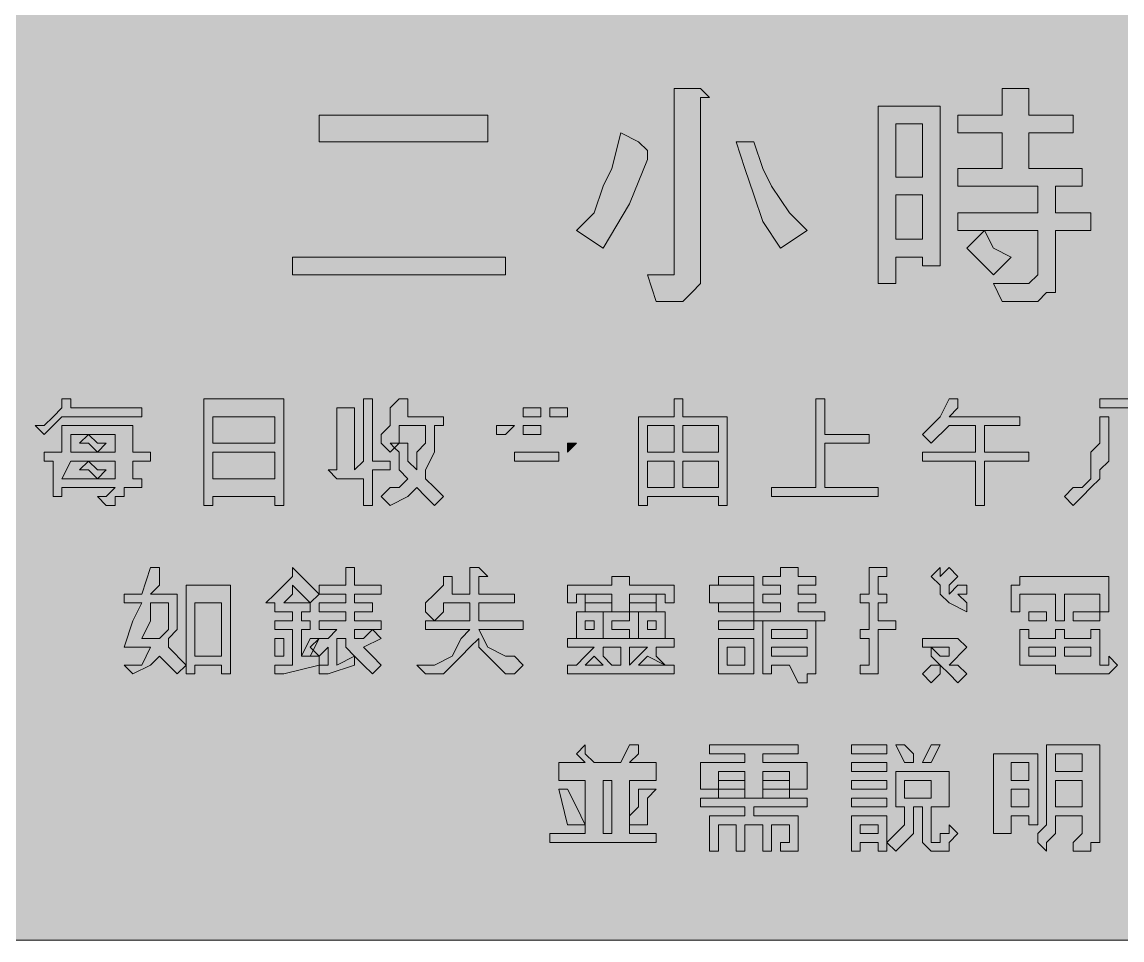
# Model space of a CAD drawing. Header units: metres. Extents: x 10 to 558, y 11 to 260.
# Drawn here: x 135.2 to 284, y 11.3 to 135.5 of the extents above; entities that cross this region are included whole.
import ezdxf

# ---------------------------------------------------------------- set-up
doc = ezdxf.new("R2010")
doc.units = ezdxf.units.M
doc.layers.add('FILL_BLUE_0000FF', color=7, linetype='Continuous', true_color=0x0000ff)
doc.layers.add('FILL_WHITE_FFFFFF', color=7, linetype='Continuous', true_color=0xffffff)

msp = doc.modelspace()

# ---------------------------------------------------------------- hatches: boundary and pattern name
at = {"layer": 'FILL_BLUE_0000FF', "true_color": 0x0000ff}
h = msp.add_hatch(color=7, dxfattribs=at)
h.dxf.hatch_style = 1
h.paths.add_polyline_path([(551.8, 259.63), (552.54, 259.47), (553.8, 258.93), (554.83, 258.16), (555.75, 257.28), (556.54, 256.78), (557.14, 256.19), (557.56, 255.55), (557.85, 254.88), (558.11, 253.57), (558.15, 252.48), (558.15, 18.48), (558.15, 16.08), (557.44, 15.2), (556.95, 14.43), (556.46, 13.89), (556.15, 13.73), (555.75, 13.68), (555.3, 12.89), (554.83, 12.29), (554.34, 11.87), (553.8, 11.58), (552.54, 11.32), (550.95, 11.28), (16.95, 11.28), (13.35, 11.28), (13.3, 11.68), (13.14, 11.99), (12.6, 12.48), (11.83, 12.97), (10.95, 13.68), (10.26, 14.6), (9.9, 15.63), (9.77, 16.89), (9.75, 18.48), (9.75, 252.48), (9.75, 254.88), (9.8, 255.28), (9.94, 255.59), (10.35, 256.08), (10.76, 256.57), (10.9, 256.88), (10.95, 257.28), (11.83, 257.47), (12.6, 257.88), (13.35, 258.48), (14.25, 258.67), (15.15, 259.08), (16.05, 259.49), (16.95, 259.68), (550.95, 259.68), (551.8, 259.63)])
at = {"layer": 'FILL_WHITE_FFFFFF', "true_color": 0xffffff}
h = msp.add_hatch(color=7, dxfattribs=at)
h.dxf.hatch_style = 1
h.paths.add_polyline_path([(226.95, 126.48), (228.15, 125.28), (226.95, 125.28), (226.95, 101.28), (226.95, 100.08), (225.75, 98.88), (224.55, 97.68), (223.35, 97.68), (220.95, 97.68), (219.75, 101.28), (222.15, 101.28), (223.35, 101.28), (223.35, 102.48), (223.35, 126.48), (225.75, 126.48), (226.95, 126.48)])
h = msp.add_hatch(color=7, dxfattribs=at)
h.dxf.hatch_style = 1
h.paths.add_polyline_path([(267.75, 120.48), (261.75, 120.48), (261.75, 122.88), (267.75, 122.88), (267.75, 126.48), (271.35, 126.48), (271.35, 125.28), (271.35, 122.88), (277.35, 122.88), (277.35, 120.48), (271.35, 120.48), (271.35, 115.68), (278.55, 115.68), (278.55, 113.28), (274.95, 113.28), (274.95, 109.68), (279.75, 109.68), (279.75, 107.28), (274.95, 107.28), (274.95, 101.28), (274.95, 98.88), (273.75, 98.88), (272.55, 97.68), (270.15, 97.68), (267.75, 97.68), (266.55, 100.08), (270.15, 100.08), (271.35, 100.08), (272.55, 101.28), (272.55, 102.48), (272.55, 107.28), (261.75, 107.28), (261.75, 109.68), (272.55, 109.68), (272.55, 113.28), (261.75, 113.28), (261.75, 115.68), (267.75, 115.68), (267.75, 120.48)])
h = msp.add_hatch(color=7, dxfattribs=at)
h.dxf.hatch_style = 1
h.paths.add_polyline_path([(256.95, 102.48), (256.95, 103.68), (253.35, 103.68), (253.35, 100.08), (250.95, 100.08), (250.95, 102.48), (250.95, 124.08), (259.35, 124.08), (259.35, 102.48), (256.95, 102.48)])
h.paths.add_polyline_path([(253.35, 121.68), (253.35, 114.48), (256.95, 114.48), (256.95, 121.68), (253.35, 121.68)], flags=16)
h.paths.add_polyline_path([(256.95, 112.08), (253.35, 112.08), (253.35, 106.08), (256.95, 106.08), (256.95, 112.08)], flags=16)
h = msp.add_hatch(color=7, dxfattribs=at)
h.dxf.hatch_style = 1
h.paths.add_polyline_path([(198.15, 122.88), (198.15, 119.28), (175.35, 119.28), (175.35, 122.88), (198.15, 122.88)])
h = msp.add_hatch(color=7, dxfattribs=at)
h.dxf.hatch_style = 1
h.paths.add_polyline_path([(212.55, 109.68), (213.75, 113.28), (214.95, 115.68), (216.15, 120.48), (218.55, 119.28), (219.75, 118.08), (219.75, 116.88), (217.35, 110.88), (213.75, 104.88), (210.15, 107.28), (212.55, 109.68)])
h = msp.add_hatch(color=7, dxfattribs=at)
h.dxf.hatch_style = 1
h.paths.add_polyline_path([(235.35, 108.48), (234.15, 112.08), (232.95, 115.68), (231.75, 119.28), (234.15, 119.28), (235.35, 115.68), (236.55, 113.28), (238.95, 109.68), (241.35, 107.28), (237.75, 104.88), (235.35, 108.48)])
h = msp.add_hatch(color=7, dxfattribs=at)
h.dxf.hatch_style = 1
h.paths.add_polyline_path([(266.55, 104.88), (268.95, 103.68), (266.55, 101.28), (265.35, 102.48), (262.95, 104.88), (265.35, 107.28), (266.55, 104.88)])
h = msp.add_hatch(color=7, dxfattribs=at)
h.dxf.hatch_style = 1
h.paths.add_polyline_path([(200.55, 103.68), (200.55, 101.28), (171.75, 101.28), (171.75, 103.68), (200.55, 103.68)])
h = msp.add_hatch(color=7, dxfattribs=at)
h.dxf.hatch_style = 1
h.paths.add_polyline_path([(151.35, 83.28), (151.35, 82.08), (140.55, 82.08), (138.15, 79.68), (136.95, 80.88), (138.15, 80.88), (139.35, 82.08), (140.55, 83.28), (140.55, 84.48), (141.75, 84.48), (141.75, 83.28), (151.35, 83.28)])
h = msp.add_hatch(color=7, dxfattribs=at)
h.dxf.hatch_style = 1
h.paths.add_polyline_path([(170.55, 70.08), (169.35, 70.08), (169.35, 71.28), (160.95, 71.28), (160.95, 70.08), (159.75, 70.08), (159.75, 84.48), (170.55, 84.48), (170.55, 70.08)])
h.paths.add_polyline_path([(160.95, 77.28), (160.95, 73.68), (169.35, 73.68), (169.35, 77.28), (160.95, 77.28)], flags=16)
h.paths.add_polyline_path([(169.35, 82.08), (160.95, 82.08), (160.95, 78.48), (169.35, 78.48), (169.35, 82.08)], flags=16)
h = msp.add_hatch(color=7, dxfattribs=at)
h.dxf.hatch_style = 1
h.paths.add_polyline_path([(177.75, 74.88), (177.75, 83.28), (178.95, 83.28), (180.15, 83.28), (180.15, 82.08), (180.15, 74.88), (181.35, 76.08), (181.35, 84.48), (182.55, 84.48), (182.55, 76.08), (184.95, 76.08), (184.95, 74.88), (182.55, 74.88), (182.55, 70.08), (181.35, 70.08), (181.35, 73.68), (177.75, 73.68), (176.55, 74.88), (177.75, 74.88)])
h = msp.add_hatch(color=7, dxfattribs=at)
h.dxf.hatch_style = 1
h.paths.add_polyline_path([(183.75, 78.48), (183.75, 79.68), (184.95, 80.88), (184.95, 83.28), (186.15, 84.48), (187.35, 84.48), (187.35, 82.08), (192.15, 82.08), (192.15, 80.88), (190.95, 80.88), (190.95, 78.48), (190.95, 77.28), (189.75, 74.88), (189.75, 73.68), (190.95, 72.48), (192.15, 71.28), (190.95, 70.08), (189.75, 71.28), (188.55, 72.48), (187.35, 71.28), (184.95, 70.08), (183.75, 71.28), (184.95, 72.48), (186.15, 72.48), (187.35, 73.68), (186.15, 74.88), (186.15, 76.08), (186.15, 77.28), (185.55, 77.88), (184.95, 77.28), (183.75, 78.48)])
h.paths.add_polyline_path([(186.15, 78.48), (184.95, 78.48), (185.55, 77.88), (186.15, 78.48)], flags=16)
h.paths.add_polyline_path([(187.35, 78.48), (187.35, 77.28), (187.35, 76.08), (188.55, 74.88), (188.55, 76.08), (188.55, 77.28), (189.75, 78.48), (189.75, 80.88), (186.15, 80.88), (186.15, 78.48), (187.35, 78.48)], flags=16)
h = msp.add_hatch(color=7, dxfattribs=at)
h.dxf.hatch_style = 1
h.paths.add_polyline_path([(219.75, 71.28), (219.75, 70.08), (218.55, 70.08), (218.55, 82.08), (223.35, 82.08), (223.35, 84.48), (224.55, 84.48), (224.55, 82.08), (230.55, 82.08), (230.55, 70.08), (229.35, 70.08), (229.35, 71.28), (219.75, 71.28)])
h.paths.add_polyline_path([(223.35, 77.28), (223.35, 80.88), (219.75, 80.88), (219.75, 77.28), (223.35, 77.28)], flags=16)
h.paths.add_polyline_path([(224.55, 77.28), (229.35, 77.28), (229.35, 80.88), (224.55, 80.88), (224.55, 77.28)], flags=16)
h.paths.add_polyline_path([(219.75, 76.08), (219.75, 72.48), (223.35, 72.48), (223.35, 76.08), (219.75, 76.08)], flags=16)
h.paths.add_polyline_path([(229.35, 76.08), (224.55, 76.08), (224.55, 72.48), (229.35, 72.48), (229.35, 76.08)], flags=16)
h = msp.add_hatch(color=7, dxfattribs=at)
h.dxf.hatch_style = 1
h.paths.add_polyline_path([(249.75, 79.68), (249.75, 78.48), (243.75, 78.48), (243.75, 72.48), (250.95, 72.48), (250.95, 71.28), (236.55, 71.28), (236.55, 72.48), (242.55, 72.48), (242.55, 84.48), (243.75, 84.48), (243.75, 79.68), (249.75, 79.68)])
h = msp.add_hatch(color=7, dxfattribs=at)
h.dxf.hatch_style = 1
h.paths.add_polyline_path([(259.35, 82.08), (260.55, 84.48), (261.75, 84.48), (261.75, 83.28), (260.55, 82.08), (270.15, 82.08), (270.15, 80.88), (265.35, 80.88), (265.35, 77.28), (271.35, 77.28), (271.35, 76.08), (265.35, 76.08), (265.35, 70.08), (264.15, 70.08), (264.15, 76.08), (256.95, 76.08), (256.95, 77.28), (264.15, 77.28), (264.15, 80.88), (260.55, 80.88), (258.15, 78.48), (256.95, 79.68), (259.35, 82.08)])
h = msp.add_hatch(color=7, dxfattribs=at)
h.dxf.hatch_style = 1
h.paths.add_polyline_path([(286.95, 84.48), (286.95, 80.88), (286.95, 79.68), (286.95, 78.48), (286.95, 77.28), (288.15, 76.08), (288.15, 74.88), (289.35, 73.68), (290.55, 72.48), (291.75, 71.28), (289.35, 70.08), (288.15, 71.28), (288.15, 72.48), (286.95, 73.68), (286.95, 74.88), (285.75, 76.08), (285.75, 78.48), (285.75, 79.68), (285.75, 80.88), (285.75, 83.28), (280.95, 83.28), (280.95, 84.48), (286.95, 84.48)])
h = msp.add_hatch(color=7, dxfattribs=at)
h.dxf.hatch_style = 1
h.paths.add_polyline_path([(205.35, 82.08), (202.95, 82.08), (202.95, 83.28), (205.35, 83.28), (205.35, 82.08)])
h = msp.add_hatch(color=7, dxfattribs=at)
h.dxf.hatch_style = 1
h.paths.add_polyline_path([(208.95, 83.28), (208.95, 82.08), (206.55, 82.08), (206.55, 83.28), (208.95, 83.28)])
h = msp.add_hatch(color=7, dxfattribs=at)
h.dxf.hatch_style = 1
h.paths.add_polyline_path([(277.35, 72.48), (278.55, 72.48), (279.75, 73.68), (279.75, 74.88), (279.75, 77.28), (280.95, 78.48), (280.95, 79.68), (280.95, 82.08), (282.15, 82.08), (282.15, 80.88), (282.15, 79.68), (282.15, 77.28), (282.15, 76.08), (280.95, 74.88), (280.95, 73.68), (279.75, 72.48), (278.55, 71.28), (277.35, 70.08), (276.15, 71.28), (277.35, 72.48)])
h = msp.add_hatch(color=7, dxfattribs=at)
h.dxf.hatch_style = 1
h.paths.add_polyline_path([(152.55, 77.28), (152.55, 76.08), (150.15, 76.08), (150.15, 73.68), (151.35, 73.68), (151.35, 72.48), (148.95, 72.48), (148.95, 71.28), (147.75, 71.28), (147.75, 70.08), (146.55, 70.08), (145.35, 71.28), (146.55, 71.28), (147.75, 72.48), (140.55, 72.48), (140.55, 71.28), (139.35, 71.28), (139.35, 76.08), (138.15, 76.08), (138.15, 77.28), (140.55, 77.28), (140.55, 80.88), (150.15, 80.88), (150.15, 77.28), (152.55, 77.28)])
h.paths.add_polyline_path([(141.75, 79.68), (141.75, 77.28), (145.35, 77.28), (147.75, 77.28), (147.75, 79.68), (144.15, 79.68), (141.75, 79.68)], flags=16)
h.paths.add_polyline_path([(147.75, 76.08), (144.15, 76.08), (141.75, 76.08), (140.55, 73.68), (145.35, 73.68), (147.75, 73.68), (147.75, 76.08)], flags=16)
h = msp.add_hatch(color=7, dxfattribs=at)
h.dxf.hatch_style = 1
h.paths.add_polyline_path([(201.75, 80.88), (200.55, 79.68), (199.35, 79.68), (199.35, 80.88), (201.75, 80.88)])
h = msp.add_hatch(color=7, dxfattribs=at)
h.dxf.hatch_style = 1
h.paths.add_polyline_path([(205.35, 80.88), (205.35, 79.68), (202.95, 79.68), (202.95, 80.88), (205.35, 80.88)])
h = msp.add_hatch(color=7, dxfattribs=at)
h.dxf.hatch_style = 1
h.paths.add_polyline_path([(142.95, 78.48), (144.15, 79.68), (145.35, 78.48), (146.55, 78.48), (145.35, 77.28), (144.15, 78.48), (142.95, 78.48)])
h = msp.add_hatch(color=7, dxfattribs=at)
h.dxf.hatch_style = 1
h.paths.add_polyline_path([(208.95, 78.48), (210.15, 78.48), (208.95, 77.28), (208.95, 78.48)])
h = msp.add_hatch(color=7, dxfattribs=at)
h.dxf.hatch_style = 1
h.paths.add_polyline_path([(145.35, 73.68), (144.15, 74.88), (142.95, 74.88), (144.15, 76.08), (145.35, 74.88), (146.55, 74.88), (145.35, 73.68)])
h = msp.add_hatch(color=7, dxfattribs=at)
h.dxf.hatch_style = 1
h.paths.add_polyline_path([(207.75, 77.28), (207.75, 76.08), (201.75, 76.08), (201.75, 77.28), (207.75, 77.28)])
h = msp.add_hatch(color=7, dxfattribs=at)
h.dxf.hatch_style = 1
h.paths.add_polyline_path([(151.35, 58.08), (152.55, 61.68), (153.75, 61.68), (153.75, 60.48), (153.75, 59.28), (152.55, 58.08), (156.15, 58.08), (156.15, 56.88), (156.15, 55.68), (156.15, 53.28), (154.95, 52.08), (154.95, 50.88), (157.35, 48.48), (156.15, 47.28), (153.75, 49.68), (152.55, 48.48), (150.15, 47.28), (148.95, 48.48), (151.35, 48.48), (152.55, 50.88), (151.35, 50.88), (148.95, 50.88), (150.15, 54.48), (151.35, 56.88), (148.95, 56.88), (148.95, 58.08), (151.35, 58.08)])
h.paths.add_polyline_path([(151.35, 52.08), (152.55, 52.08), (153.75, 52.08), (154.95, 53.28), (154.95, 55.68), (154.95, 56.88), (152.55, 56.88), (152.55, 54.48), (151.35, 52.08)], flags=16)
h = msp.add_hatch(color=7, dxfattribs=at)
h.dxf.hatch_style = 1
h.paths.add_polyline_path([(172.95, 55.68), (172.95, 54.48), (174.15, 54.48), (174.15, 53.28), (172.95, 53.28), (172.95, 49.68), (175.35, 49.68), (175.35, 48.48), (170.55, 47.28), (169.35, 47.28), (169.35, 48.48), (171.75, 48.48), (171.75, 53.28), (169.35, 53.28), (169.35, 54.48), (171.75, 54.48), (171.75, 55.68), (169.35, 55.68), (169.35, 56.88), (168.15, 56.88), (169.35, 58.08), (170.55, 59.28), (171.75, 60.48), (171.75, 61.68), (172.95, 60.48), (174.15, 59.28), (175.35, 58.08), (174.15, 56.88), (174.15, 55.68), (172.95, 55.68)])
h.paths.add_polyline_path([(172.95, 58.08), (171.75, 59.28), (171.75, 58.08), (170.55, 56.88), (174.15, 56.88), (172.95, 58.08)], flags=16)
h = msp.add_hatch(color=7, dxfattribs=at)
h.dxf.hatch_style = 1
h.paths.add_polyline_path([(176.55, 47.28), (175.35, 47.28), (175.35, 48.48), (176.55, 48.48), (176.55, 50.88), (175.35, 49.68), (174.15, 50.88), (175.35, 52.08), (176.55, 52.08), (177.75, 53.28), (175.35, 53.28), (175.35, 54.48), (178.95, 54.48), (178.95, 55.68), (175.35, 55.68), (175.35, 56.88), (178.95, 56.88), (178.95, 58.08), (175.35, 58.08), (175.35, 59.28), (178.95, 59.28), (178.95, 61.68), (180.15, 61.68), (180.15, 60.48), (180.15, 59.28), (183.75, 59.28), (183.75, 58.08), (180.15, 58.08), (180.15, 56.88), (182.55, 56.88), (182.55, 55.68), (180.15, 55.68), (180.15, 54.48), (183.75, 54.48), (183.75, 53.28), (182.55, 53.28), (183.75, 52.08), (181.35, 50.88), (182.55, 49.68), (183.75, 48.48), (182.55, 47.28), (181.35, 48.48), (180.15, 49.68), (180.15, 48.48), (176.55, 47.28)])
h.paths.add_polyline_path([(180.15, 53.28), (180.15, 52.08), (181.35, 52.08), (182.55, 53.28), (180.15, 53.28)], flags=16)
h.paths.add_polyline_path([(178.95, 50.88), (178.95, 52.08), (177.75, 52.08), (177.75, 48.48), (180.15, 49.68), (178.95, 50.88)], flags=16)
h = msp.add_hatch(color=7, dxfattribs=at)
h.dxf.hatch_style = 1
h.paths.add_polyline_path([(189.75, 56.88), (190.95, 58.08), (192.15, 59.28), (192.15, 60.48), (193.35, 60.48), (193.35, 58.08), (195.75, 58.08), (195.75, 61.68), (196.95, 61.68), (198.15, 60.48), (196.95, 60.48), (196.95, 58.08), (201.75, 58.08), (201.75, 56.88), (196.95, 56.88), (196.95, 54.48), (202.95, 54.48), (202.95, 53.28), (196.95, 53.28), (198.15, 50.88), (200.55, 49.68), (201.75, 49.68), (202.95, 48.48), (201.75, 47.28), (200.55, 47.28), (198.15, 49.68), (196.95, 50.88), (196.95, 52.08), (195.75, 50.88), (194.55, 49.68), (192.15, 47.28), (189.75, 47.28), (188.55, 48.48), (190.95, 48.48), (193.35, 49.68), (194.55, 52.08), (195.75, 53.28), (189.75, 53.28), (189.75, 54.48), (190.95, 54.48), (189.75, 55.68), (189.75, 56.88)])
h.paths.add_polyline_path([(195.75, 54.48), (195.75, 56.88), (192.15, 56.88), (192.15, 55.68), (190.95, 54.48), (195.75, 54.48)], flags=16)
h = msp.add_hatch(color=7, dxfattribs=at)
h.dxf.hatch_style = 1
h.paths.add_polyline_path([(235.35, 60.48), (237.75, 60.48), (237.75, 61.68), (238.95, 61.68), (240.15, 61.68), (240.15, 60.48), (242.55, 60.48), (242.55, 59.28), (240.15, 59.28), (240.15, 58.08), (242.55, 58.08), (242.55, 56.88), (240.15, 56.88), (240.15, 55.68), (243.75, 55.68), (243.75, 54.48), (234.15, 54.48), (234.15, 55.68), (237.75, 55.68), (237.75, 56.88), (235.35, 56.88), (235.35, 58.08), (237.75, 58.08), (237.75, 59.28), (235.35, 59.28), (235.35, 60.48)])
h = msp.add_hatch(color=7, dxfattribs=at)
h.dxf.hatch_style = 1
h.paths.add_polyline_path([(250.95, 61.68), (252.15, 61.68), (252.15, 60.48), (250.95, 60.48), (250.95, 58.08), (252.15, 58.08), (252.15, 56.88), (250.95, 56.88), (250.95, 54.48), (253.35, 54.48), (253.35, 53.28), (250.95, 53.28), (250.95, 48.48), (250.95, 47.28), (249.75, 47.28), (248.55, 47.28), (248.55, 48.48), (249.75, 48.48), (249.75, 52.08), (248.55, 52.08), (248.55, 53.28), (249.75, 53.28), (249.75, 56.88), (248.55, 56.88), (248.55, 58.08), (249.75, 58.08), (249.75, 61.68), (250.95, 61.68)])
h = msp.add_hatch(color=7, dxfattribs=at)
h.dxf.hatch_style = 1
h.paths.add_polyline_path([(259.35, 60.48), (260.55, 61.68), (261.75, 60.48), (260.55, 59.28), (260.55, 58.08), (261.75, 59.28), (262.95, 59.28), (262.95, 58.08), (261.75, 58.08), (262.95, 56.88), (262.95, 55.68), (260.55, 56.88), (259.35, 58.08), (259.35, 59.28), (258.15, 60.48), (259.35, 61.68), (259.35, 60.48)])
h = msp.add_hatch(color=7, dxfattribs=at)
h.dxf.hatch_style = 1
h.paths.add_polyline_path([(223.35, 59.28), (223.35, 56.88), (222.15, 56.88), (222.15, 58.08), (217.35, 58.08), (217.35, 55.68), (214.95, 55.68), (214.95, 58.08), (210.15, 58.08), (210.15, 56.88), (208.95, 56.88), (208.95, 59.28), (214.95, 59.28), (214.95, 60.48), (217.35, 60.48), (217.35, 59.28), (223.35, 59.28)])
h = msp.add_hatch(color=7, dxfattribs=at)
h.dxf.hatch_style = 1
h.paths.add_polyline_path([(234.15, 60.48), (234.15, 59.28), (229.35, 59.28), (229.35, 60.48), (234.15, 60.48)])
h = msp.add_hatch(color=7, dxfattribs=at)
h.dxf.hatch_style = 1
h.paths.add_polyline_path([(282.15, 60.48), (282.15, 59.28), (282.15, 55.68), (280.95, 55.68), (280.95, 58.08), (276.15, 58.08), (276.15, 54.48), (274.95, 54.48), (274.95, 58.08), (270.15, 58.08), (270.15, 55.68), (268.95, 55.68), (268.95, 59.28), (270.15, 59.28), (270.15, 60.48), (282.15, 60.48)])
h = msp.add_hatch(color=7, dxfattribs=at)
h.dxf.hatch_style = 1
h.paths.add_polyline_path([(163.35, 59.28), (163.35, 47.28), (162.15, 47.28), (162.15, 48.48), (158.55, 48.48), (158.55, 47.28), (157.35, 47.28), (157.35, 59.28), (163.35, 59.28)])
h.paths.add_polyline_path([(162.15, 56.88), (158.55, 56.88), (158.55, 49.68), (162.15, 49.68), (162.15, 56.88)], flags=16)
h = msp.add_hatch(color=7, dxfattribs=at)
h.dxf.hatch_style = 1
h.paths.add_polyline_path([(214.95, 58.08), (214.95, 56.88), (211.35, 56.88), (211.35, 58.08), (214.95, 58.08)])
h = msp.add_hatch(color=7, dxfattribs=at)
h.dxf.hatch_style = 1
h.paths.add_polyline_path([(220.95, 58.08), (220.95, 56.88), (217.35, 56.88), (217.35, 58.08), (220.95, 58.08)])
h = msp.add_hatch(color=7, dxfattribs=at)
h.dxf.hatch_style = 1
h.paths.add_polyline_path([(234.15, 59.28), (234.15, 56.88), (228.15, 56.88), (228.15, 59.28), (234.15, 59.28)])
h = msp.add_hatch(color=7, dxfattribs=at)
h.dxf.hatch_style = 1
h.paths.add_polyline_path([(214.95, 56.88), (214.95, 55.68), (211.35, 55.68), (211.35, 56.88), (214.95, 56.88)])
h = msp.add_hatch(color=7, dxfattribs=at)
h.dxf.hatch_style = 1
h.paths.add_polyline_path([(220.95, 56.88), (220.95, 55.68), (217.35, 55.68), (217.35, 56.88), (220.95, 56.88)])
h = msp.add_hatch(color=7, dxfattribs=at)
h.dxf.hatch_style = 1
h.paths.add_polyline_path([(234.15, 56.88), (234.15, 55.68), (229.35, 55.68), (229.35, 56.88), (234.15, 56.88)])
h = msp.add_hatch(color=7, dxfattribs=at)
h.dxf.hatch_style = 1
h.paths.add_polyline_path([(213.75, 52.08), (210.15, 52.08), (210.15, 55.68), (213.75, 55.68), (213.75, 52.08)])
h.paths.add_polyline_path([(212.55, 54.48), (211.35, 54.48), (211.35, 53.28), (212.55, 53.28), (212.55, 54.48)], flags=16)
h = msp.add_hatch(color=7, dxfattribs=at)
h.dxf.hatch_style = 1
h.paths.add_polyline_path([(213.75, 52.08), (213.75, 55.68), (217.35, 55.68), (217.35, 54.48), (214.95, 54.48), (214.95, 53.28), (217.35, 53.28), (217.35, 52.08), (213.75, 52.08)])
h = msp.add_hatch(color=7, dxfattribs=at)
h.dxf.hatch_style = 1
h.paths.add_polyline_path([(222.15, 52.08), (218.55, 52.08), (218.55, 55.68), (222.15, 55.68), (222.15, 52.08)])
h.paths.add_polyline_path([(220.95, 54.48), (219.75, 54.48), (219.75, 53.28), (220.95, 53.28), (220.95, 54.48)], flags=16)
h = msp.add_hatch(color=7, dxfattribs=at)
h.dxf.hatch_style = 1
h.paths.add_polyline_path([(273.75, 55.68), (273.75, 54.48), (271.35, 54.48), (271.35, 55.68), (273.75, 55.68)])
h = msp.add_hatch(color=7, dxfattribs=at)
h.dxf.hatch_style = 1
h.paths.add_polyline_path([(280.95, 55.68), (280.95, 54.48), (277.35, 54.48), (277.35, 55.68), (280.95, 55.68)])
h = msp.add_hatch(color=7, dxfattribs=at)
h.dxf.hatch_style = 1
h.paths.add_polyline_path([(234.15, 54.48), (234.15, 53.28), (229.35, 53.28), (229.35, 54.48), (234.15, 54.48)])
h = msp.add_hatch(color=7, dxfattribs=at)
h.dxf.hatch_style = 1
h.paths.add_polyline_path([(235.35, 54.48), (242.55, 54.48), (242.55, 48.48), (242.55, 47.28), (241.35, 47.28), (241.35, 46.08), (240.15, 46.08), (238.95, 48.48), (236.55, 48.48), (236.55, 47.28), (235.35, 47.28), (235.35, 54.48)])
h.paths.add_polyline_path([(236.55, 53.28), (236.55, 52.08), (241.35, 52.08), (241.35, 53.28), (236.55, 53.28)], flags=16)
h.paths.add_polyline_path([(241.35, 50.88), (236.55, 50.88), (236.55, 49.68), (241.35, 49.68), (241.35, 50.88)], flags=16)
h = msp.add_hatch(color=7, dxfattribs=at)
h.dxf.hatch_style = 1
h.paths.add_polyline_path([(276.15, 47.28), (274.95, 47.28), (274.95, 48.48), (270.15, 48.48), (270.15, 53.28), (271.35, 53.28), (271.35, 52.08), (274.95, 52.08), (274.95, 53.28), (276.15, 53.28), (276.15, 52.08), (279.75, 52.08), (279.75, 53.28), (280.95, 53.28), (280.95, 48.48), (282.15, 48.48), (282.15, 49.68), (283.35, 48.48), (282.15, 47.28), (280.95, 47.28), (276.15, 47.28)])
h.paths.add_polyline_path([(276.15, 50.88), (276.15, 49.68), (279.75, 49.68), (279.75, 50.88), (276.15, 50.88)], flags=16)
h.paths.add_polyline_path([(274.95, 50.88), (271.35, 50.88), (271.35, 49.68), (274.95, 49.68), (274.95, 50.88)], flags=16)
h = msp.add_hatch(color=7, dxfattribs=at)
h.dxf.hatch_style = 1
h.paths.add_polyline_path([(170.55, 50.88), (170.55, 49.68), (169.35, 49.68), (169.35, 50.88), (169.35, 52.08), (170.55, 52.08), (170.55, 50.88)])
h = msp.add_hatch(color=7, dxfattribs=at)
h.dxf.hatch_style = 1
h.paths.add_polyline_path([(174.15, 52.08), (175.35, 52.08), (174.15, 49.68), (172.95, 49.68), (174.15, 52.08)])
h = msp.add_hatch(color=7, dxfattribs=at)
h.dxf.hatch_style = 1
h.paths.add_polyline_path([(223.35, 50.88), (220.95, 50.88), (220.95, 49.68), (222.15, 48.48), (223.35, 48.48), (223.35, 47.28), (208.95, 47.28), (208.95, 48.48), (210.15, 48.48), (211.35, 49.68), (212.55, 50.88), (208.95, 50.88), (208.95, 52.08), (223.35, 52.08), (223.35, 50.88)])
h.paths.add_polyline_path([(219.75, 49.68), (218.55, 48.48), (222.15, 48.48), (219.75, 49.68)], flags=16)
h.paths.add_polyline_path([(217.35, 50.88), (217.35, 48.48), (218.55, 49.68), (219.75, 50.88), (217.35, 50.88)], flags=16)
h.paths.add_polyline_path([(211.35, 48.48), (213.75, 48.48), (212.55, 49.68), (211.35, 48.48)], flags=16)
h.paths.add_polyline_path([(216.15, 48.48), (216.15, 50.88), (213.75, 50.88), (213.75, 49.68), (214.95, 48.48), (216.15, 48.48)], flags=16)
h = msp.add_hatch(color=7, dxfattribs=at)
h.dxf.hatch_style = 1
h.paths.add_polyline_path([(234.15, 52.08), (234.15, 47.28), (232.95, 47.28), (230.55, 47.28), (229.35, 47.28), (229.35, 52.08), (234.15, 52.08)])
h.paths.add_polyline_path([(232.95, 50.88), (230.55, 50.88), (230.55, 48.48), (232.95, 48.48), (232.95, 50.88)], flags=16)
h = msp.add_hatch(color=7, dxfattribs=at)
h.dxf.hatch_style = 1
h.paths.add_polyline_path([(261.75, 52.08), (262.95, 50.88), (260.55, 48.48), (261.75, 48.48), (262.95, 47.28), (261.75, 46.08), (260.55, 47.28), (259.35, 48.48), (258.15, 49.68), (258.15, 50.88), (256.95, 50.88), (256.95, 52.08), (261.75, 52.08)])
h.paths.add_polyline_path([(259.35, 49.68), (260.55, 49.68), (260.55, 50.88), (258.15, 50.88), (259.35, 49.68)], flags=16)
h = msp.add_hatch(color=7, dxfattribs=at)
h.dxf.hatch_style = 1
h.paths.add_polyline_path([(256.95, 47.28), (258.15, 48.48), (259.35, 48.48), (259.35, 47.28), (258.15, 46.08), (256.95, 47.28)])
h = msp.add_hatch(color=7, dxfattribs=at)
h.dxf.hatch_style = 1
h.paths.add_polyline_path([(218.55, 36.48), (217.35, 35.28), (220.95, 35.28), (220.95, 32.88), (217.35, 32.88), (217.35, 25.68), (220.95, 25.68), (220.95, 24.48), (206.55, 24.48), (206.55, 25.68), (211.35, 25.68), (211.35, 32.88), (207.75, 32.88), (207.75, 35.28), (211.35, 35.28), (210.15, 36.48), (211.35, 37.68), (211.35, 36.48), (212.55, 35.28), (216.15, 35.28), (217.35, 37.68), (218.55, 37.68), (218.55, 36.48)])
h.paths.add_polyline_path([(214.95, 32.88), (213.75, 32.88), (213.75, 25.68), (214.95, 25.68), (214.95, 32.88)], flags=16)
h = msp.add_hatch(color=7, dxfattribs=at)
h.dxf.hatch_style = 1
h.paths.add_polyline_path([(241.35, 35.28), (241.35, 31.68), (238.95, 31.68), (238.95, 34.08), (235.35, 34.08), (235.35, 30.48), (232.95, 30.48), (232.95, 34.08), (229.35, 34.08), (229.35, 31.68), (226.95, 31.68), (226.95, 35.28), (232.95, 35.28), (232.95, 36.48), (228.15, 36.48), (228.15, 37.68), (240.15, 37.68), (240.15, 36.48), (235.35, 36.48), (235.35, 35.28), (241.35, 35.28)])
h = msp.add_hatch(color=7, dxfattribs=at)
h.dxf.hatch_style = 1
h.paths.add_polyline_path([(252.15, 37.68), (252.15, 36.48), (247.35, 36.48), (247.35, 37.68), (252.15, 37.68)])
h = msp.add_hatch(color=7, dxfattribs=at)
h.dxf.hatch_style = 1
h.paths.add_polyline_path([(253.35, 37.68), (254.55, 37.68), (255.75, 36.48), (255.75, 35.28), (254.55, 35.28), (253.35, 37.68)])
h = msp.add_hatch(color=7, dxfattribs=at)
h.dxf.hatch_style = 1
h.paths.add_polyline_path([(256.95, 35.28), (258.15, 37.68), (259.35, 37.68), (258.15, 35.28), (256.95, 35.28)])
h = msp.add_hatch(color=7, dxfattribs=at)
h.dxf.hatch_style = 1
h.paths.add_polyline_path([(280.95, 24.48), (279.75, 24.48), (279.75, 23.28), (278.55, 23.28), (277.35, 23.28), (277.35, 24.48), (278.55, 25.68), (278.55, 28.08), (274.95, 28.08), (274.95, 26.88), (274.95, 25.68), (273.75, 24.48), (273.75, 23.28), (272.55, 24.48), (272.55, 25.68), (273.75, 26.88), (273.75, 28.08), (273.75, 30.48), (273.75, 37.68), (280.95, 37.68), (280.95, 25.68), (280.95, 24.48)])
h.paths.add_polyline_path([(274.95, 36.48), (274.95, 34.08), (278.55, 34.08), (278.55, 36.48), (274.95, 36.48)], flags=16)
h.paths.add_polyline_path([(278.55, 32.88), (274.95, 32.88), (274.95, 29.28), (278.55, 29.28), (278.55, 32.88)], flags=16)
h = msp.add_hatch(color=7, dxfattribs=at)
h.dxf.hatch_style = 1
h.paths.add_polyline_path([(271.35, 26.88), (271.35, 28.08), (268.95, 28.08), (268.95, 25.68), (266.55, 25.68), (266.55, 36.48), (272.55, 36.48), (272.55, 26.88), (271.35, 26.88)])
h.paths.add_polyline_path([(268.95, 35.28), (268.95, 32.88), (271.35, 32.88), (271.35, 35.28), (268.95, 35.28)], flags=16)
h.paths.add_polyline_path([(271.35, 31.68), (268.95, 31.68), (268.95, 29.28), (271.35, 29.28), (271.35, 31.68)], flags=16)
h = msp.add_hatch(color=7, dxfattribs=at)
h.dxf.hatch_style = 1
h.paths.add_polyline_path([(252.15, 35.28), (252.15, 34.08), (247.35, 34.08), (247.35, 35.28), (252.15, 35.28)])
h = msp.add_hatch(color=7, dxfattribs=at)
h.dxf.hatch_style = 1
h.paths.add_polyline_path([(232.95, 34.08), (232.95, 32.88), (229.35, 32.88), (229.35, 34.08), (232.95, 34.08)])
h = msp.add_hatch(color=7, dxfattribs=at)
h.dxf.hatch_style = 1
h.paths.add_polyline_path([(238.95, 34.08), (238.95, 32.88), (235.35, 32.88), (235.35, 34.08), (238.95, 34.08)])
h = msp.add_hatch(color=7, dxfattribs=at)
h.dxf.hatch_style = 1
h.paths.add_polyline_path([(252.15, 32.88), (252.15, 31.68), (247.35, 31.68), (247.35, 32.88), (252.15, 32.88)])
h = msp.add_hatch(color=7, dxfattribs=at)
h.dxf.hatch_style = 1
h.paths.add_polyline_path([(260.55, 34.08), (260.55, 29.28), (258.15, 29.28), (258.15, 25.68), (258.15, 24.48), (259.35, 24.48), (259.35, 25.68), (260.55, 25.68), (260.55, 26.88), (261.75, 25.68), (260.55, 24.48), (260.55, 23.28), (259.35, 23.28), (258.15, 23.28), (256.95, 24.48), (256.95, 25.68), (256.95, 29.28), (255.75, 29.28), (255.75, 28.08), (255.75, 25.68), (254.55, 24.48), (253.35, 23.28), (252.15, 24.48), (253.35, 25.68), (254.55, 26.88), (254.55, 28.08), (254.55, 29.28), (253.35, 29.28), (253.35, 34.08), (260.55, 34.08)])
h.paths.add_polyline_path([(258.15, 32.88), (254.55, 32.88), (254.55, 30.48), (258.15, 30.48), (258.15, 32.88)], flags=16)
h = msp.add_hatch(color=7, dxfattribs=at)
h.dxf.hatch_style = 1
h.paths.add_polyline_path([(210.15, 29.28), (211.35, 26.88), (208.95, 26.88), (207.75, 31.68), (208.95, 31.68), (210.15, 29.28)])
h = msp.add_hatch(color=7, dxfattribs=at)
h.dxf.hatch_style = 1
h.paths.add_polyline_path([(217.35, 28.08), (218.55, 29.28), (218.55, 30.48), (218.55, 31.68), (219.75, 31.68), (220.95, 31.68), (219.75, 30.48), (219.75, 29.28), (219.75, 28.08), (219.75, 26.88), (218.55, 26.88), (217.35, 26.88), (217.35, 28.08)])
h = msp.add_hatch(color=7, dxfattribs=at)
h.dxf.hatch_style = 1
h.paths.add_polyline_path([(232.95, 31.68), (232.95, 30.48), (229.35, 30.48), (229.35, 31.68), (232.95, 31.68)])
h = msp.add_hatch(color=7, dxfattribs=at)
h.dxf.hatch_style = 1
h.paths.add_polyline_path([(238.95, 31.68), (238.95, 30.48), (235.35, 30.48), (235.35, 31.68), (238.95, 31.68)])
h = msp.add_hatch(color=7, dxfattribs=at)
h.dxf.hatch_style = 1
h.paths.add_polyline_path([(241.35, 29.28), (234.15, 29.28), (234.15, 28.08), (240.15, 28.08), (240.15, 25.68), (240.15, 24.48), (240.15, 23.28), (238.95, 23.28), (237.75, 23.28), (237.75, 24.48), (238.95, 24.48), (238.95, 25.68), (238.95, 26.88), (236.55, 26.88), (236.55, 23.28), (235.35, 23.28), (235.35, 26.88), (232.95, 26.88), (232.95, 23.28), (231.75, 23.28), (231.75, 26.88), (229.35, 26.88), (229.35, 23.28), (228.15, 23.28), (228.15, 28.08), (232.95, 28.08), (232.95, 29.28), (226.95, 29.28), (226.95, 30.48), (241.35, 30.48), (241.35, 29.28)])
h = msp.add_hatch(color=7, dxfattribs=at)
h.dxf.hatch_style = 1
h.paths.add_polyline_path([(252.15, 30.48), (252.15, 29.28), (247.35, 29.28), (247.35, 30.48), (252.15, 30.48)])
h = msp.add_hatch(color=7, dxfattribs=at)
h.dxf.hatch_style = 1
h.paths.add_polyline_path([(252.15, 28.08), (252.15, 23.28), (250.95, 23.28), (250.95, 24.48), (248.55, 24.48), (248.55, 23.28), (247.35, 23.28), (247.35, 28.08), (252.15, 28.08)])
h.paths.add_polyline_path([(250.95, 26.88), (248.55, 26.88), (248.55, 25.68), (250.95, 25.68), (250.95, 26.88)], flags=16)

# ---------------------------------------------------------------- linework, layer by layer
at = {"layer": 'FILL_BLUE_0000FF', "lineweight": 0, "true_color": 0x0000ff}
msp.add_lwpolyline([(550.95, 11.28), (16.95, 11.28)], dxfattribs=at)
at = {"layer": 'FILL_WHITE_FFFFFF', "lineweight": 0, "true_color": 0xffffff}
for points in [[(226.95, 126.48), (228.15, 125.28), (226.95, 125.28), (226.95, 101.28), (226.95, 100.08), (225.75, 98.88), (224.55, 97.68), (223.35, 97.68), (220.95, 97.68), (219.75, 101.28), (222.15, 101.28), (223.35, 101.28), (223.35, 102.48), (223.35, 126.48), (225.75, 126.48)], [(267.75, 120.48), (261.75, 120.48), (261.75, 122.88), (267.75, 122.88), (267.75, 126.48), (271.35, 126.48), (271.35, 125.28), (271.35, 122.88), (277.35, 122.88), (277.35, 120.48), (271.35, 120.48), (271.35, 115.68), (278.55, 115.68), (278.55, 113.28), (274.95, 113.28), (274.95, 109.68), (279.75, 109.68), (279.75, 107.28), (274.95, 107.28), (274.95, 101.28), (274.95, 98.88), (273.75, 98.88), (272.55, 97.68), (270.15, 97.68), (267.75, 97.68), (266.55, 100.08), (270.15, 100.08), (271.35, 100.08), (272.55, 101.28), (272.55, 102.48), (272.55, 107.28), (261.75, 107.28), (261.75, 109.68), (272.55, 109.68), (272.55, 113.28), (261.75, 113.28), (261.75, 115.68), (267.75, 115.68)], [(256.95, 102.48), (256.95, 103.68), (253.35, 103.68), (253.35, 100.08), (250.95, 100.08), (250.95, 102.48), (250.95, 124.08), (259.35, 124.08), (259.35, 102.48)], [(198.15, 122.88), (198.15, 119.28), (175.35, 119.28), (175.35, 122.88)], [(253.35, 121.68), (253.35, 114.48), (256.95, 114.48), (256.95, 121.68)], [(212.55, 109.68), (213.75, 113.28), (214.95, 115.68), (216.15, 120.48), (218.55, 119.28), (219.75, 118.08), (219.75, 116.88), (217.35, 110.88), (213.75, 104.88), (210.15, 107.28)], [(235.35, 108.48), (234.15, 112.08), (232.95, 115.68), (231.75, 119.28), (234.15, 119.28), (235.35, 115.68), (236.55, 113.28), (238.95, 109.68), (241.35, 107.28), (237.75, 104.88)], [(256.95, 112.08), (253.35, 112.08), (253.35, 106.08), (256.95, 106.08)], [(266.55, 104.88), (268.95, 103.68), (266.55, 101.28), (265.35, 102.48), (262.95, 104.88), (265.35, 107.28)], [(200.55, 103.68), (200.55, 101.28), (171.75, 101.28), (171.75, 103.68)], [(151.35, 83.28), (151.35, 82.08), (140.55, 82.08), (138.15, 79.68), (136.95, 80.88), (138.15, 80.88), (139.35, 82.08), (140.55, 83.28), (140.55, 84.48), (141.75, 84.48), (141.75, 83.28)], [(170.55, 70.08), (169.35, 70.08), (169.35, 71.28), (160.95, 71.28), (160.95, 70.08), (159.75, 70.08), (159.75, 84.48), (170.55, 84.48)], [(177.75, 74.88), (177.75, 83.28), (178.95, 83.28), (180.15, 83.28), (180.15, 82.08), (180.15, 74.88), (181.35, 76.08), (181.35, 84.48), (182.55, 84.48), (182.55, 76.08), (184.95, 76.08), (184.95, 74.88), (182.55, 74.88), (182.55, 70.08), (181.35, 70.08), (181.35, 73.68), (177.75, 73.68), (176.55, 74.88)], [(183.75, 78.48), (183.75, 79.68), (184.95, 80.88), (184.95, 83.28), (186.15, 84.48), (187.35, 84.48), (187.35, 82.08), (192.15, 82.08), (192.15, 80.88), (190.95, 80.88), (190.95, 78.48), (190.95, 77.28), (189.75, 74.88), (189.75, 73.68), (190.95, 72.48), (192.15, 71.28), (190.95, 70.08), (189.75, 71.28), (188.55, 72.48), (187.35, 71.28), (184.95, 70.08), (183.75, 71.28), (184.95, 72.48), (186.15, 72.48), (187.35, 73.68), (186.15, 74.88), (186.15, 76.08), (186.15, 77.28), (185.55, 77.88), (184.95, 77.28)], [(219.75, 71.28), (219.75, 70.08), (218.55, 70.08), (218.55, 82.08), (223.35, 82.08), (223.35, 84.48), (224.55, 84.48), (224.55, 82.08), (230.55, 82.08), (230.55, 70.08), (229.35, 70.08), (229.35, 71.28)], [(249.75, 79.68), (249.75, 78.48), (243.75, 78.48), (243.75, 72.48), (250.95, 72.48), (250.95, 71.28), (236.55, 71.28), (236.55, 72.48), (242.55, 72.48), (242.55, 84.48), (243.75, 84.48), (243.75, 79.68)], [(259.35, 82.08), (260.55, 84.48), (261.75, 84.48), (261.75, 83.28), (260.55, 82.08), (270.15, 82.08), (270.15, 80.88), (265.35, 80.88), (265.35, 77.28), (271.35, 77.28), (271.35, 76.08), (265.35, 76.08), (265.35, 70.08), (264.15, 70.08), (264.15, 76.08), (256.95, 76.08), (256.95, 77.28), (264.15, 77.28), (264.15, 80.88), (260.55, 80.88), (258.15, 78.48), (256.95, 79.68)], [(286.95, 84.48), (286.95, 80.88), (286.95, 79.68), (286.95, 78.48), (286.95, 77.28), (288.15, 76.08), (288.15, 74.88), (289.35, 73.68), (290.55, 72.48), (291.75, 71.28), (289.35, 70.08), (288.15, 71.28), (288.15, 72.48), (286.95, 73.68), (286.95, 74.88), (285.75, 76.08), (285.75, 78.48), (285.75, 79.68), (285.75, 80.88), (285.75, 83.28), (280.95, 83.28), (280.95, 84.48)], [(169.35, 82.08), (160.95, 82.08), (160.95, 78.48), (169.35, 78.48)], [(205.35, 82.08), (202.95, 82.08), (202.95, 83.28), (205.35, 83.28)], [(208.95, 83.28), (208.95, 82.08), (206.55, 82.08), (206.55, 83.28)], [(277.35, 72.48), (278.55, 72.48), (279.75, 73.68), (279.75, 74.88), (279.75, 77.28), (280.95, 78.48), (280.95, 79.68), (280.95, 82.08), (282.15, 82.08), (282.15, 80.88), (282.15, 79.68), (282.15, 77.28), (282.15, 76.08), (280.95, 74.88), (280.95, 73.68), (279.75, 72.48), (278.55, 71.28), (277.35, 70.08), (276.15, 71.28)], [(152.55, 77.28), (152.55, 76.08), (150.15, 76.08), (150.15, 73.68), (151.35, 73.68), (151.35, 72.48), (148.95, 72.48), (148.95, 71.28), (147.75, 71.28), (147.75, 70.08), (146.55, 70.08), (145.35, 71.28), (146.55, 71.28), (147.75, 72.48), (140.55, 72.48), (140.55, 71.28), (139.35, 71.28), (139.35, 76.08), (138.15, 76.08), (138.15, 77.28), (140.55, 77.28), (140.55, 80.88), (150.15, 80.88), (150.15, 77.28)], [(187.35, 78.48), (187.35, 77.28), (187.35, 76.08), (188.55, 74.88), (188.55, 76.08), (188.55, 77.28), (189.75, 78.48), (189.75, 80.88), (186.15, 80.88), (186.15, 78.48)], [(201.75, 80.88), (200.55, 79.68), (199.35, 79.68), (199.35, 80.88)], [(205.35, 80.88), (205.35, 79.68), (202.95, 79.68), (202.95, 80.88)], [(223.35, 77.28), (223.35, 80.88), (219.75, 80.88), (219.75, 77.28)], [(224.55, 77.28), (229.35, 77.28), (229.35, 80.88), (224.55, 80.88)], [(141.75, 79.68), (141.75, 77.28), (145.35, 77.28), (147.75, 77.28), (147.75, 79.68), (144.15, 79.68)], [(142.95, 78.48), (144.15, 79.68), (145.35, 78.48), (146.55, 78.48), (145.35, 77.28), (144.15, 78.48)], [(186.15, 78.48), (184.95, 78.48), (185.55, 77.88)], [(208.95, 78.48), (210.15, 78.48), (208.95, 77.28)], [(147.75, 76.08), (144.15, 76.08), (141.75, 76.08), (140.55, 73.68), (145.35, 73.68), (147.75, 73.68)], [(145.35, 73.68), (144.15, 74.88), (142.95, 74.88), (144.15, 76.08), (145.35, 74.88), (146.55, 74.88)], [(160.95, 77.28), (160.95, 73.68), (169.35, 73.68), (169.35, 77.28)], [(207.75, 77.28), (207.75, 76.08), (201.75, 76.08), (201.75, 77.28)], [(219.75, 76.08), (219.75, 72.48), (223.35, 72.48), (223.35, 76.08)], [(229.35, 76.08), (224.55, 76.08), (224.55, 72.48), (229.35, 72.48)], [(151.35, 58.08), (152.55, 61.68), (153.75, 61.68), (153.75, 60.48), (153.75, 59.28), (152.55, 58.08), (156.15, 58.08), (156.15, 56.88), (156.15, 55.68), (156.15, 53.28), (154.95, 52.08), (154.95, 50.88), (157.35, 48.48), (156.15, 47.28), (153.75, 49.68), (152.55, 48.48), (150.15, 47.28), (148.95, 48.48), (151.35, 48.48), (152.55, 50.88), (151.35, 50.88), (148.95, 50.88), (150.15, 54.48), (151.35, 56.88), (148.95, 56.88), (148.95, 58.08)], [(172.95, 55.68), (172.95, 54.48), (174.15, 54.48), (174.15, 53.28), (172.95, 53.28), (172.95, 49.68), (175.35, 49.68), (175.35, 48.48), (170.55, 47.28), (169.35, 47.28), (169.35, 48.48), (171.75, 48.48), (171.75, 53.28), (169.35, 53.28), (169.35, 54.48), (171.75, 54.48), (171.75, 55.68), (169.35, 55.68), (169.35, 56.88), (168.15, 56.88), (169.35, 58.08), (170.55, 59.28), (171.75, 60.48), (171.75, 61.68), (172.95, 60.48), (174.15, 59.28), (175.35, 58.08), (174.15, 56.88), (174.15, 55.68)], [(176.55, 47.28), (175.35, 47.28), (175.35, 48.48), (176.55, 48.48), (176.55, 50.88), (175.35, 49.68), (174.15, 50.88), (175.35, 52.08), (176.55, 52.08), (177.75, 53.28), (175.35, 53.28), (175.35, 54.48), (178.95, 54.48), (178.95, 55.68), (175.35, 55.68), (175.35, 56.88), (178.95, 56.88), (178.95, 58.08), (175.35, 58.08), (175.35, 59.28), (178.95, 59.28), (178.95, 61.68), (180.15, 61.68), (180.15, 60.48), (180.15, 59.28), (183.75, 59.28), (183.75, 58.08), (180.15, 58.08), (180.15, 56.88), (182.55, 56.88), (182.55, 55.68), (180.15, 55.68), (180.15, 54.48), (183.75, 54.48), (183.75, 53.28), (182.55, 53.28), (183.75, 52.08), (181.35, 50.88), (182.55, 49.68), (183.75, 48.48), (182.55, 47.28), (181.35, 48.48), (180.15, 49.68), (180.15, 48.48)], [(189.75, 56.88), (190.95, 58.08), (192.15, 59.28), (192.15, 60.48), (193.35, 60.48), (193.35, 58.08), (195.75, 58.08), (195.75, 61.68), (196.95, 61.68), (198.15, 60.48), (196.95, 60.48), (196.95, 58.08), (201.75, 58.08), (201.75, 56.88), (196.95, 56.88), (196.95, 54.48), (202.95, 54.48), (202.95, 53.28), (196.95, 53.28), (198.15, 50.88), (200.55, 49.68), (201.75, 49.68), (202.95, 48.48), (201.75, 47.28), (200.55, 47.28), (198.15, 49.68), (196.95, 50.88), (196.95, 52.08), (195.75, 50.88), (194.55, 49.68), (192.15, 47.28), (189.75, 47.28), (188.55, 48.48), (190.95, 48.48), (193.35, 49.68), (194.55, 52.08), (195.75, 53.28), (189.75, 53.28), (189.75, 54.48), (190.95, 54.48), (189.75, 55.68)], [(235.35, 60.48), (237.75, 60.48), (237.75, 61.68), (238.95, 61.68), (240.15, 61.68), (240.15, 60.48), (242.55, 60.48), (242.55, 59.28), (240.15, 59.28), (240.15, 58.08), (242.55, 58.08), (242.55, 56.88), (240.15, 56.88), (240.15, 55.68), (243.75, 55.68), (243.75, 54.48), (234.15, 54.48), (234.15, 55.68), (237.75, 55.68), (237.75, 56.88), (235.35, 56.88), (235.35, 58.08), (237.75, 58.08), (237.75, 59.28), (235.35, 59.28)], [(250.95, 61.68), (252.15, 61.68), (252.15, 60.48), (250.95, 60.48), (250.95, 58.08), (252.15, 58.08), (252.15, 56.88), (250.95, 56.88), (250.95, 54.48), (253.35, 54.48), (253.35, 53.28), (250.95, 53.28), (250.95, 48.48), (250.95, 47.28), (249.75, 47.28), (248.55, 47.28), (248.55, 48.48), (249.75, 48.48), (249.75, 52.08), (248.55, 52.08), (248.55, 53.28), (249.75, 53.28), (249.75, 56.88), (248.55, 56.88), (248.55, 58.08), (249.75, 58.08), (249.75, 61.68)], [(259.35, 60.48), (260.55, 61.68), (261.75, 60.48), (260.55, 59.28), (260.55, 58.08), (261.75, 59.28), (262.95, 59.28), (262.95, 58.08), (261.75, 58.08), (262.95, 56.88), (262.95, 55.68), (260.55, 56.88), (259.35, 58.08), (259.35, 59.28), (258.15, 60.48), (259.35, 61.68)], [(223.35, 59.28), (223.35, 56.88), (222.15, 56.88), (222.15, 58.08), (217.35, 58.08), (217.35, 55.68), (214.95, 55.68), (214.95, 58.08), (210.15, 58.08), (210.15, 56.88), (208.95, 56.88), (208.95, 59.28), (214.95, 59.28), (214.95, 60.48), (217.35, 60.48), (217.35, 59.28)], [(234.15, 60.48), (234.15, 59.28), (229.35, 59.28), (229.35, 60.48)], [(282.15, 60.48), (282.15, 59.28), (282.15, 55.68), (280.95, 55.68), (280.95, 58.08), (276.15, 58.08), (276.15, 54.48), (274.95, 54.48), (274.95, 58.08), (270.15, 58.08), (270.15, 55.68), (268.95, 55.68), (268.95, 59.28), (270.15, 59.28), (270.15, 60.48)], [(163.35, 59.28), (163.35, 47.28), (162.15, 47.28), (162.15, 48.48), (158.55, 48.48), (158.55, 47.28), (157.35, 47.28), (157.35, 59.28)], [(172.95, 58.08), (171.75, 59.28), (171.75, 58.08), (170.55, 56.88), (174.15, 56.88)], [(214.95, 58.08), (214.95, 56.88), (211.35, 56.88), (211.35, 58.08)], [(220.95, 58.08), (220.95, 56.88), (217.35, 56.88), (217.35, 58.08)], [(234.15, 59.28), (234.15, 56.88), (228.15, 56.88), (228.15, 59.28)], [(151.35, 52.08), (152.55, 52.08), (153.75, 52.08), (154.95, 53.28), (154.95, 55.68), (154.95, 56.88), (152.55, 56.88), (152.55, 54.48)], [(162.15, 56.88), (158.55, 56.88), (158.55, 49.68), (162.15, 49.68)], [(195.75, 54.48), (195.75, 56.88), (192.15, 56.88), (192.15, 55.68), (190.95, 54.48)], [(214.95, 56.88), (214.95, 55.68), (211.35, 55.68), (211.35, 56.88)], [(220.95, 56.88), (220.95, 55.68), (217.35, 55.68), (217.35, 56.88)], [(234.15, 56.88), (234.15, 55.68), (229.35, 55.68), (229.35, 56.88)], [(213.75, 52.08), (210.15, 52.08), (210.15, 55.68), (213.75, 55.68)], [(213.75, 52.08), (213.75, 55.68), (217.35, 55.68), (217.35, 54.48), (214.95, 54.48), (214.95, 53.28), (217.35, 53.28), (217.35, 52.08)], [(222.15, 52.08), (218.55, 52.08), (218.55, 55.68), (222.15, 55.68)], [(273.75, 55.68), (273.75, 54.48), (271.35, 54.48), (271.35, 55.68)], [(280.95, 55.68), (280.95, 54.48), (277.35, 54.48), (277.35, 55.68)], [(212.55, 54.48), (211.35, 54.48), (211.35, 53.28), (212.55, 53.28)], [(220.95, 54.48), (219.75, 54.48), (219.75, 53.28), (220.95, 53.28)], [(234.15, 54.48), (234.15, 53.28), (229.35, 53.28), (229.35, 54.48)], [(235.35, 54.48), (242.55, 54.48), (242.55, 48.48), (242.55, 47.28), (241.35, 47.28), (241.35, 46.08), (240.15, 46.08), (238.95, 48.48), (236.55, 48.48), (236.55, 47.28), (235.35, 47.28)], [(180.15, 53.28), (180.15, 52.08), (181.35, 52.08), (182.55, 53.28)], [(236.55, 53.28), (236.55, 52.08), (241.35, 52.08), (241.35, 53.28)], [(276.15, 47.28), (274.95, 47.28), (274.95, 48.48), (270.15, 48.48), (270.15, 53.28), (271.35, 53.28), (271.35, 52.08), (274.95, 52.08), (274.95, 53.28), (276.15, 53.28), (276.15, 52.08), (279.75, 52.08), (279.75, 53.28), (280.95, 53.28), (280.95, 48.48), (282.15, 48.48), (282.15, 49.68), (283.35, 48.48), (282.15, 47.28), (280.95, 47.28)], [(170.55, 50.88), (170.55, 49.68), (169.35, 49.68), (169.35, 50.88), (169.35, 52.08), (170.55, 52.08)], [(174.15, 52.08), (175.35, 52.08), (174.15, 49.68), (172.95, 49.68)], [(178.95, 50.88), (178.95, 52.08), (177.75, 52.08), (177.75, 48.48), (180.15, 49.68)], [(223.35, 50.88), (220.95, 50.88), (220.95, 49.68), (222.15, 48.48), (223.35, 48.48), (223.35, 47.28), (208.95, 47.28), (208.95, 48.48), (210.15, 48.48), (211.35, 49.68), (212.55, 50.88), (208.95, 50.88), (208.95, 52.08), (223.35, 52.08)], [(216.15, 48.48), (216.15, 50.88), (213.75, 50.88), (213.75, 49.68), (214.95, 48.48)], [(217.35, 50.88), (217.35, 48.48), (218.55, 49.68), (219.75, 50.88)], [(234.15, 52.08), (234.15, 47.28), (232.95, 47.28), (230.55, 47.28), (229.35, 47.28), (229.35, 52.08)], [(232.95, 50.88), (230.55, 50.88), (230.55, 48.48), (232.95, 48.48)], [(241.35, 50.88), (236.55, 50.88), (236.55, 49.68), (241.35, 49.68)], [(261.75, 52.08), (262.95, 50.88), (260.55, 48.48), (261.75, 48.48), (262.95, 47.28), (261.75, 46.08), (260.55, 47.28), (259.35, 48.48), (258.15, 49.68), (258.15, 50.88), (256.95, 50.88), (256.95, 52.08)], [(259.35, 49.68), (260.55, 49.68), (260.55, 50.88), (258.15, 50.88)], [(274.95, 50.88), (271.35, 50.88), (271.35, 49.68), (274.95, 49.68)], [(276.15, 50.88), (276.15, 49.68), (279.75, 49.68), (279.75, 50.88)], [(211.35, 48.48), (213.75, 48.48), (212.55, 49.68)], [(219.75, 49.68), (218.55, 48.48), (222.15, 48.48)], [(256.95, 47.28), (258.15, 48.48), (259.35, 48.48), (259.35, 47.28), (258.15, 46.08)], [(218.55, 36.48), (217.35, 35.28), (220.95, 35.28), (220.95, 32.88), (217.35, 32.88), (217.35, 25.68), (220.95, 25.68), (220.95, 24.48), (206.55, 24.48), (206.55, 25.68), (211.35, 25.68), (211.35, 32.88), (207.75, 32.88), (207.75, 35.28), (211.35, 35.28), (210.15, 36.48), (211.35, 37.68), (211.35, 36.48), (212.55, 35.28), (216.15, 35.28), (217.35, 37.68), (218.55, 37.68)], [(241.35, 35.28), (241.35, 31.68), (238.95, 31.68), (238.95, 34.08), (235.35, 34.08), (235.35, 30.48), (232.95, 30.48), (232.95, 34.08), (229.35, 34.08), (229.35, 31.68), (226.95, 31.68), (226.95, 35.28), (232.95, 35.28), (232.95, 36.48), (228.15, 36.48), (228.15, 37.68), (240.15, 37.68), (240.15, 36.48), (235.35, 36.48), (235.35, 35.28)], [(252.15, 37.68), (252.15, 36.48), (247.35, 36.48), (247.35, 37.68)], [(253.35, 37.68), (254.55, 37.68), (255.75, 36.48), (255.75, 35.28), (254.55, 35.28)], [(256.95, 35.28), (258.15, 37.68), (259.35, 37.68), (258.15, 35.28)], [(280.95, 24.48), (279.75, 24.48), (279.75, 23.28), (278.55, 23.28), (277.35, 23.28), (277.35, 24.48), (278.55, 25.68), (278.55, 28.08), (274.95, 28.08), (274.95, 26.88), (274.95, 25.68), (273.75, 24.48), (273.75, 23.28), (272.55, 24.48), (272.55, 25.68), (273.75, 26.88), (273.75, 28.08), (273.75, 30.48), (273.75, 37.68), (280.95, 37.68), (280.95, 25.68)], [(271.35, 26.88), (271.35, 28.08), (268.95, 28.08), (268.95, 25.68), (266.55, 25.68), (266.55, 36.48), (272.55, 36.48), (272.55, 26.88)], [(274.95, 36.48), (274.95, 34.08), (278.55, 34.08), (278.55, 36.48)], [(252.15, 35.28), (252.15, 34.08), (247.35, 34.08), (247.35, 35.28)], [(268.95, 35.28), (268.95, 32.88), (271.35, 32.88), (271.35, 35.28)], [(214.95, 32.88), (213.75, 32.88), (213.75, 25.68), (214.95, 25.68)], [(232.95, 34.08), (232.95, 32.88), (229.35, 32.88), (229.35, 34.08)], [(238.95, 34.08), (238.95, 32.88), (235.35, 32.88), (235.35, 34.08)], [(252.15, 32.88), (252.15, 31.68), (247.35, 31.68), (247.35, 32.88)], [(260.55, 34.08), (260.55, 29.28), (258.15, 29.28), (258.15, 25.68), (258.15, 24.48), (259.35, 24.48), (259.35, 25.68), (260.55, 25.68), (260.55, 26.88), (261.75, 25.68), (260.55, 24.48), (260.55, 23.28), (259.35, 23.28), (258.15, 23.28), (256.95, 24.48), (256.95, 25.68), (256.95, 29.28), (255.75, 29.28), (255.75, 28.08), (255.75, 25.68), (254.55, 24.48), (253.35, 23.28), (252.15, 24.48), (253.35, 25.68), (254.55, 26.88), (254.55, 28.08), (254.55, 29.28), (253.35, 29.28), (253.35, 34.08)], [(258.15, 32.88), (254.55, 32.88), (254.55, 30.48), (258.15, 30.48)], [(278.55, 32.88), (274.95, 32.88), (274.95, 29.28), (278.55, 29.28)], [(210.15, 29.28), (211.35, 26.88), (208.95, 26.88), (207.75, 31.68), (208.95, 31.68)], [(217.35, 28.08), (218.55, 29.28), (218.55, 30.48), (218.55, 31.68), (219.75, 31.68), (220.95, 31.68), (219.75, 30.48), (219.75, 29.28), (219.75, 28.08), (219.75, 26.88), (218.55, 26.88), (217.35, 26.88)], [(232.95, 31.68), (232.95, 30.48), (229.35, 30.48), (229.35, 31.68)], [(238.95, 31.68), (238.95, 30.48), (235.35, 30.48), (235.35, 31.68)], [(271.35, 31.68), (268.95, 31.68), (268.95, 29.28), (271.35, 29.28)], [(241.35, 29.28), (234.15, 29.28), (234.15, 28.08), (240.15, 28.08), (240.15, 25.68), (240.15, 24.48), (240.15, 23.28), (238.95, 23.28), (237.75, 23.28), (237.75, 24.48), (238.95, 24.48), (238.95, 25.68), (238.95, 26.88), (236.55, 26.88), (236.55, 23.28), (235.35, 23.28), (235.35, 26.88), (232.95, 26.88), (232.95, 23.28), (231.75, 23.28), (231.75, 26.88), (229.35, 26.88), (229.35, 23.28), (228.15, 23.28), (228.15, 28.08), (232.95, 28.08), (232.95, 29.28), (226.95, 29.28), (226.95, 30.48), (241.35, 30.48)], [(252.15, 30.48), (252.15, 29.28), (247.35, 29.28), (247.35, 30.48)], [(252.15, 28.08), (252.15, 23.28), (250.95, 23.28), (250.95, 24.48), (248.55, 24.48), (248.55, 23.28), (247.35, 23.28), (247.35, 28.08)], [(250.95, 26.88), (248.55, 26.88), (248.55, 25.68), (250.95, 25.68)]]:
    msp.add_lwpolyline(points, close=True, dxfattribs=at)

doc.saveas('drawing.dxf')
